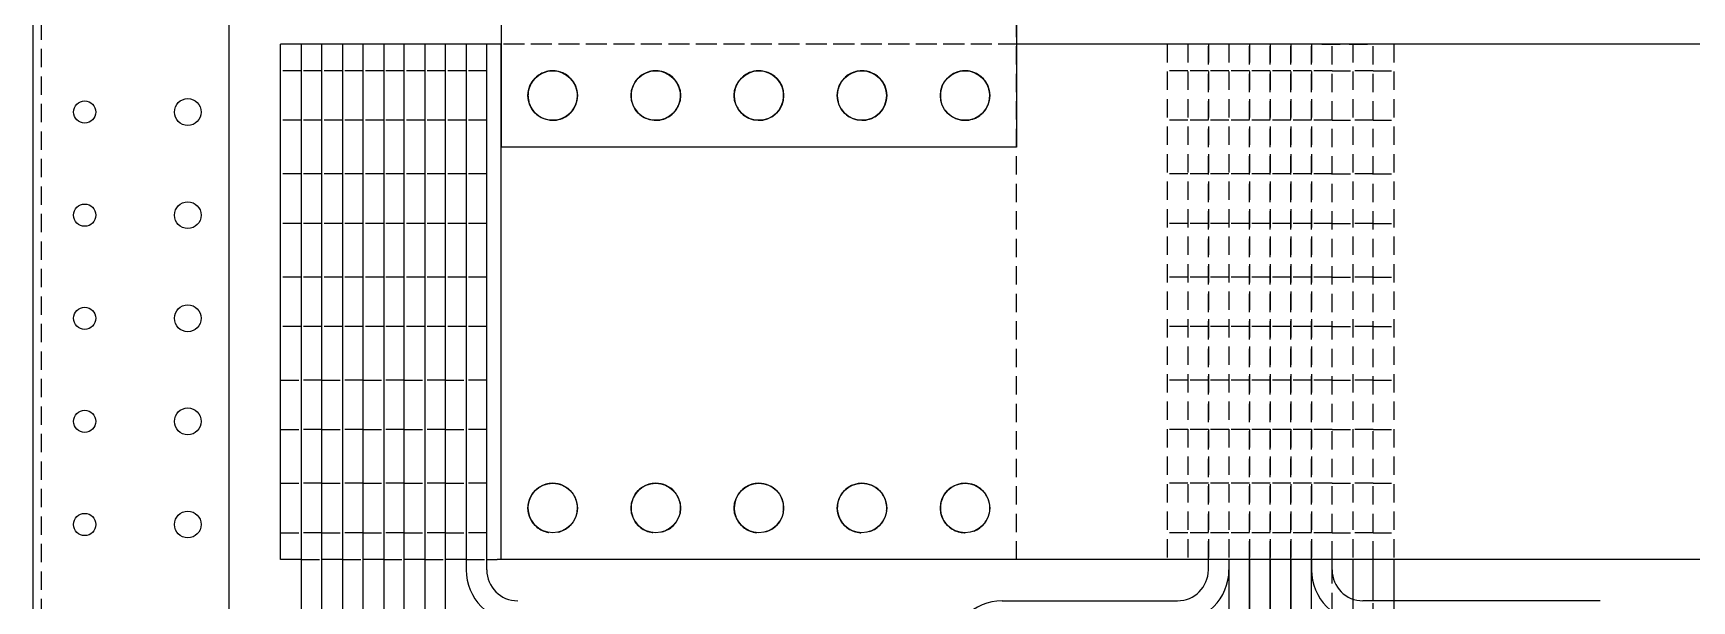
# Model space of a CAD drawing. Header units: millimetres. Extents: x -116965 to 323937, y 291661 to 566926.
# Drawn here: x -23870.7 to -23583.4, y 302948.9 to 303047.2 of the extents above; entities that cross this region are included whole.
import ezdxf

# ---------------------------------------------------------------- set-up
doc = ezdxf.new("R2010")
doc.units = ezdxf.units.MM
doc.linetypes.add('HIDDEN2', pattern=[4.7625, 3.175, -1.5875])
doc.layers.add('ALPHA', color=255, linetype='Continuous')
doc.layers.add('Pointille_Court', color=40, linetype='HIDDEN2', lineweight=25)

msp = doc.modelspace()

# ---------------------------------------------------------------- linework, layer by layer
at = {"layer": 'ALPHA'}
for p, q in [((-23870.739208, 302774.568384), (-23870.739208, 303595.996955)), ((-23836.810636, 302774.568384), (-23836.810636, 303595.996955)), ((-23789.667779, 303168.854098), (-23789.667777, 303027.425523)), ((-23700.382065, 303168.854098), (-23700.382062, 303027.425524)), ((-23789.66778, 303067.06838), (-23789.66778, 303027.425524)), ((-23827.882061, 302955.996951), (-23827.882063, 303045.282665)), ((-23824.310634, 303045.282665), (-23827.882063, 303045.282665)), ((-23824.310634, 303045.282665), (-23824.310632, 302925.639808)), ((-23820.739206, 303045.282665), (-23824.310634, 303045.282665)), ((-23820.739204, 302925.639808), (-23820.739206, 303045.282665)), ((-23817.167777, 303045.282665), (-23820.739206, 303045.282665)), ((-23817.167777, 303045.282665), (-23817.167775, 302932.782665)), ((-23813.596348, 303045.282665), (-23817.167777, 303045.282665)), ((-23813.596347, 302932.782665), (-23813.596348, 303045.282665)), ((-23810.02492, 303045.282665), (-23813.596348, 303045.282665)), ((-23810.02492, 303045.282665), (-23810.024918, 302939.925522)), ((-23806.453491, 303045.282665), (-23810.02492, 303045.282665)), ((-23806.45349, 302939.925522), (-23806.453491, 303045.282665)), ((-23802.882063, 303045.282665), (-23806.453491, 303045.282665)), ((-23802.882063, 303045.282665), (-23802.882061, 302947.06838)), ((-23799.310634, 303045.282665), (-23802.882063, 303045.282665)), ((-23799.310633, 302947.06838), (-23799.310634, 303045.282665)), ((-23795.739206, 303045.282665), (-23799.310634, 303045.282665)), ((-23795.739206, 303045.282665), (-23795.739204, 302954.211237)), ((-23792.167777, 303045.282665), (-23795.739206, 303045.282665)), ((-23792.167776, 302954.211237), (-23792.167777, 303045.282665)), ((-23790.382063, 303045.282665), (-23792.167777, 303045.282665)), ((-23789.66778, 303045.282665), (-23790.382063, 303045.282665)), ((-23789.667779, 302955.996955), (-23789.667779, 303045.28267)), ((-23789.667777, 303045.28267), (-23789.667779, 303045.28267)), ((-23513.596351, 303045.28267), (-23700.382063, 303045.28267)), ((-23789.667779, 303027.425524), (-23789.66778, 303027.425524)), ((-23700.382062, 303027.425524), (-23789.667777, 303027.425523)), ((-23824.310633, 302955.996951), (-23827.882061, 302955.996951)), ((-23817.167776, 302955.996951), (-23820.739204, 302955.996951)), ((-23810.024919, 302955.996951), (-23813.596347, 302955.996951)), ((-23802.882061, 302955.996951), (-23806.45349, 302955.996951)), ((-23795.739204, 302955.996951), (-23799.310633, 302955.996951)), ((-23792.167776, 302955.996951), (-23790.382061, 302955.996951)), ((-23789.667776, 302955.996951), (-23790.382061, 302955.996951)), ((-23513.596351, 302955.996955), (-23789.667779, 302955.996955)), ((-23789.667776, 302955.996951), (-23789.667776, 302955.996955)), ((-23663.596351, 302955.996953), (-23789.667776, 302955.996951)), ((-23667.167779, 302954.211241), (-23667.167779, 302955.996953)), ((-23663.596351, 302955.996955), (-23663.596351, 302926.711241)), ((-23660.024922, 302926.711241), (-23660.024922, 302955.996955)), ((-23660.024922, 302955.996955), (-23660.024922, 302932.78267)), ((-23656.453493, 302932.78267), (-23656.453493, 302955.996955)), ((-23656.453493, 302955.996955), (-23656.453493, 302939.925527)), ((-23652.882065, 302939.925527), (-23652.882065, 302955.996955)), ((-23652.882065, 302955.996955), (-23652.882065, 302947.068384)), ((-23649.310636, 302947.068384), (-23649.310636, 302955.996955)), ((-23649.310636, 302955.996955), (-23649.310636, 302954.211241)), ((-23645.739208, 302954.211241), (-23645.739208, 302955.996955)), ((-23638.596347, 302955.996953), (-23645.739208, 302955.996953)), ((-23642.167779, 302955.996953), (-23642.167779, 302949.160478)), ((-23638.596351, 302948.854098), (-23638.596351, 302955.996953)), ((-23638.596347, 302955.996953), (-23638.596347, 302955.996955)), ((-23635.024922, 302955.996955), (-23635.024922, 302948.854098)), ((-23702.882065, 302948.854098), (-23672.524922, 302948.854098)), ((-23599.310636, 302948.854098), (-23640.382065, 302948.854098))]:
    msp.add_line(p, q, dxfattribs=at)
for centre, radius in [((-23780.739205, 303036.354094), 4.285714), ((-23762.882063, 303036.354094), 4.285714), ((-23745.02492, 303036.354095), 4.285714), ((-23727.167777, 303036.354095), 4.285714), ((-23709.310634, 303036.354095), 4.285714), ((-23861.810636, 303033.496955), 1.928571), ((-23843.953493, 303033.496955), 2.321429), ((-23861.810636, 303015.639813), 1.928571), ((-23843.953493, 303015.639813), 2.321429), ((-23861.810636, 302997.78267), 1.928571), ((-23843.953493, 302997.78267), 2.321429), ((-23861.810636, 302979.925527), 1.928571), ((-23843.953493, 302979.925527), 2.321429), ((-23780.739208, 302964.925527), 4.285714), ((-23762.882065, 302964.925527), 4.285714), ((-23745.024922, 302964.925527), 4.285714), ((-23727.167779, 302964.925527), 4.285714), ((-23709.310636, 302964.925527), 4.285714), ((-23843.953493, 302962.068384), 2.321429), ((-23861.810636, 302962.068384), 1.928571)]:
    msp.add_circle(centre, radius, dxfattribs=at)
for centre, radius, start, end in [((-23780.739209, 303036.354095), 4.285714, 341.02116014, 71.90311029), ((-23762.882066, 303036.354095), 4.285714, 341.02116014, 76.22877344), ((-23745.024923, 303036.354095), 4.285714, 341.02116109, 80.72034368), ((-23727.16778, 303036.354095), 4.285714, 341.02116204, 85.32974368), ((-23709.310637, 303036.354095), 4.285714, 341.02116221, 90.00040108), ((-23780.739208, 303036.354098), 4.285714, 208.53214671, 28.5320846), ((-23762.882065, 303036.354098), 4.285714, 210.18212779, 30.18206878), ((-23745.024922, 303036.354098), 4.285714, 212.01340279, 32.01334682), ((-23727.167779, 303036.354098), 4.285714, 214.05315712, 34.05310413), ((-23709.310636, 303036.354098), 4.285714, 216.33297286, 36.33292279), ((-23780.739204, 302964.925523), 4.285714, 90.00000085, 218.8145402), ((-23780.739204, 302964.925523), 4.285714, 38.81519381, 90.00000085), ((-23762.882062, 302964.925523), 4.285714, 90.00000085, 220.71319647), ((-23762.882062, 302964.925523), 4.285714, 40.71389588, 90.00000085), ((-23745.024919, 302964.925523), 4.285714, 90.00000085, 222.770214), ((-23745.024919, 302964.925523), 4.285714, 42.7709639, 90.00000085), ((-23727.167776, 302964.925524), 4.285714, 90.00000085, 225.00024934), ((-23727.167776, 302964.925524), 4.285714, 45.00105463, 90.00000085), ((-23709.310633, 302964.925524), 4.285714, 90.00000085, 227.41841657), ((-23709.310633, 302964.925524), 4.285714, 47.41928225, 90.00000085), ((-23786.810633, 302954.211237), 8.928571, 180.00000085, 270.00000085), ((-23786.810633, 302954.211237), 5.357143, 180.00000085, 270.00000085), ((-23672.524922, 302954.211241), 5.357143, 270, 0), ((-23672.524922, 302954.211241), 8.928571, 270, 0), ((-23640.382065, 302954.211241), 8.928571, 180, 270), ((-23640.382065, 302954.211241), 5.357143, 180, 270), ((-23702.882065, 302939.925527), 8.928571, 90, 180)]:
    msp.add_arc(centre, radius, start, end, dxfattribs=at)
at = {"layer": 'Pointille_Court'}
for p, q in [((-23869.310636, 302774.568384), (-23869.310636, 303595.996955)), ((-23700.382066, 303027.425524), (-23700.382066, 303207.274541)), ((-23789.667777, 303045.282665), (-23789.66778, 303045.282665)), ((-23700.382063, 303045.28267), (-23789.667777, 303045.28267)), ((-23647.52492, 303045.282668), (-23789.667777, 303045.282665)), ((-23674.310636, 303045.28267), (-23674.310636, 302955.996955)), ((-23670.739208, 303045.28267), (-23670.739208, 302955.996955)), ((-23670.739208, 303045.28267), (-23670.739208, 302955.996955)), ((-23670.739206, 303045.282667), (-23670.739204, 302955.996953)), ((-23667.167779, 303045.28267), (-23667.167779, 302955.996955)), ((-23667.167779, 303045.28267), (-23667.167779, 302955.996955)), ((-23667.167776, 302955.996953), (-23667.167777, 303045.282667)), ((-23663.596351, 303045.28267), (-23663.596351, 302955.996955)), ((-23663.596351, 303045.28267), (-23663.596351, 302955.996955)), ((-23663.596348, 303045.282667), (-23663.596347, 302955.996953)), ((-23660.024922, 302955.996955), (-23660.024922, 303045.28267)), ((-23660.024922, 303045.28267), (-23660.024922, 302955.996955)), ((-23660.024919, 302955.996953), (-23660.02492, 303045.282667)), ((-23656.453493, 302955.996955), (-23656.453493, 303045.28267)), ((-23656.453493, 303045.28267), (-23656.453493, 302955.996955)), ((-23656.453491, 303045.282667), (-23656.45349, 302955.996953)), ((-23652.882065, 302955.996955), (-23652.882065, 303045.28267)), ((-23652.882065, 303045.28267), (-23652.882065, 302955.996955)), ((-23652.882061, 302955.996953), (-23652.882063, 303045.282667)), ((-23649.310636, 302955.996955), (-23649.310636, 303045.28267)), ((-23649.310636, 303045.28267), (-23649.310636, 302955.996955)), ((-23649.310634, 303045.282668), (-23649.310633, 302955.996953)), ((-23647.52492, 303045.282668), (-23638.596348, 303045.282668)), ((-23645.739208, 302955.996955), (-23645.739208, 303045.28267)), ((-23645.739204, 302955.996953), (-23645.739206, 303045.282668)), ((-23642.167779, 303045.28267), (-23642.167779, 302955.996953)), ((-23642.167777, 303045.282668), (-23642.167776, 302955.996953)), ((-23638.596351, 302955.996953), (-23638.596351, 303045.28267)), ((-23638.596347, 302955.996955), (-23638.596348, 303045.282668)), ((-23635.024922, 303045.28267), (-23635.024922, 302955.996955)), ((-23824.310634, 303040.639808), (-23827.882063, 303040.639808)), ((-23820.739206, 303040.639808), (-23824.310634, 303040.639808)), ((-23817.167777, 303040.639808), (-23820.739206, 303040.639808)), ((-23813.596348, 303040.639808), (-23817.167777, 303040.639808)), ((-23810.02492, 303040.639808), (-23813.596348, 303040.639808)), ((-23806.453491, 303040.639808), (-23810.02492, 303040.639808)), ((-23802.882063, 303040.639808), (-23806.453491, 303040.639808)), ((-23799.310634, 303040.639808), (-23802.882063, 303040.639808)), ((-23795.739206, 303040.639808), (-23799.310634, 303040.639808)), ((-23792.167777, 303040.639808), (-23795.739206, 303040.639808)), ((-23670.739208, 303040.639813), (-23674.310636, 303040.639813)), ((-23667.167779, 303040.639813), (-23670.739208, 303040.639813)), ((-23667.167777, 303040.63981), (-23670.739206, 303040.63981)), ((-23663.596351, 303040.639813), (-23667.167779, 303040.639813)), ((-23660.024922, 303040.639813), (-23663.596351, 303040.639813)), ((-23660.02492, 303040.63981), (-23663.596348, 303040.63981)), ((-23656.453493, 303040.639813), (-23660.024922, 303040.639813)), ((-23652.882065, 303040.639813), (-23656.453493, 303040.639813)), ((-23652.882063, 303040.63981), (-23656.453491, 303040.63981)), ((-23649.310636, 303040.639813), (-23652.882065, 303040.639813)), ((-23645.739208, 303040.639813), (-23649.310636, 303040.639813)), ((-23645.739206, 303040.63981), (-23649.310634, 303040.63981)), ((-23645.739208, 303040.639813), (-23642.167779, 303040.639813)), ((-23638.596348, 303040.639811), (-23642.167777, 303040.63981)), ((-23638.596351, 303040.639813), (-23635.024922, 303040.639813)), ((-23824.310634, 303032.068379), (-23827.882063, 303032.068379)), ((-23820.739205, 303032.068379), (-23824.310634, 303032.068379)), ((-23817.167777, 303032.068379), (-23820.739205, 303032.068379)), ((-23813.596348, 303032.068379), (-23817.167777, 303032.068379)), ((-23810.02492, 303032.068379), (-23813.596348, 303032.068379)), ((-23806.453491, 303032.068379), (-23810.02492, 303032.068379)), ((-23802.882063, 303032.06838), (-23806.453491, 303032.068379)), ((-23799.310634, 303032.06838), (-23802.882063, 303032.06838)), ((-23795.739205, 303032.06838), (-23799.310634, 303032.06838)), ((-23792.167777, 303032.06838), (-23795.739205, 303032.06838)), ((-23670.739208, 303032.068384), (-23674.310636, 303032.068384)), ((-23667.167779, 303032.068384), (-23670.739208, 303032.068384)), ((-23667.167777, 303032.068382), (-23670.739205, 303032.068381)), ((-23663.596351, 303032.068384), (-23667.167779, 303032.068384)), ((-23660.024922, 303032.068384), (-23663.596351, 303032.068384)), ((-23660.02492, 303032.068382), (-23663.596348, 303032.068382)), ((-23656.453493, 303032.068384), (-23660.024922, 303032.068384)), ((-23652.882065, 303032.068384), (-23656.453493, 303032.068384)), ((-23652.882063, 303032.068382), (-23656.453491, 303032.068382)), ((-23649.310636, 303032.068384), (-23652.882065, 303032.068384)), ((-23645.739208, 303032.068384), (-23649.310636, 303032.068384)), ((-23645.739205, 303032.068382), (-23649.310634, 303032.068382)), ((-23645.739208, 303032.068384), (-23642.167779, 303032.068384)), ((-23638.596348, 303032.068382), (-23642.167777, 303032.068382)), ((-23638.596351, 303032.068384), (-23635.024922, 303032.068384)), ((-23700.382066, 303027.425524), (-23789.667779, 303027.425524)), ((-23789.667776, 302955.996955), (-23789.667777, 303027.425523)), ((-23700.382061, 302955.996952), (-23700.382062, 303027.425524)), ((-23824.310634, 303022.782665), (-23827.882062, 303022.782665)), ((-23820.739205, 303022.782665), (-23824.310634, 303022.782665)), ((-23817.167777, 303022.782665), (-23820.739205, 303022.782665)), ((-23813.596348, 303022.782665), (-23817.167777, 303022.782665)), ((-23810.02492, 303022.782665), (-23813.596348, 303022.782665)), ((-23806.453491, 303022.782665), (-23810.02492, 303022.782665)), ((-23802.882062, 303022.782665), (-23806.453491, 303022.782665)), ((-23799.310634, 303022.782665), (-23802.882062, 303022.782665)), ((-23795.739205, 303022.782665), (-23799.310634, 303022.782665)), ((-23792.167777, 303022.782665), (-23795.739205, 303022.782665)), ((-23670.739208, 303022.78267), (-23674.310636, 303022.78267)), ((-23667.167779, 303022.78267), (-23670.739208, 303022.78267)), ((-23667.167777, 303022.782667), (-23670.739205, 303022.782667)), ((-23663.596351, 303022.78267), (-23667.167779, 303022.78267)), ((-23660.024922, 303022.78267), (-23663.596351, 303022.78267)), ((-23660.02492, 303022.782667), (-23663.596348, 303022.782667)), ((-23656.453493, 303022.78267), (-23660.024922, 303022.78267)), ((-23652.882065, 303022.78267), (-23656.453493, 303022.78267)), ((-23652.882062, 303022.782667), (-23656.453491, 303022.782667)), ((-23649.310636, 303022.78267), (-23652.882065, 303022.78267)), ((-23645.739208, 303022.78267), (-23649.310636, 303022.78267)), ((-23645.739205, 303022.782668), (-23649.310634, 303022.782668)), ((-23645.739208, 303022.78267), (-23642.167779, 303022.78267)), ((-23638.596348, 303022.782668), (-23642.167777, 303022.782668)), ((-23638.596351, 303022.78267), (-23635.024922, 303022.78267)), ((-23824.310634, 303014.211236), (-23827.882062, 303014.211236)), ((-23820.739205, 303014.211236), (-23824.310634, 303014.211236)), ((-23817.167777, 303014.211236), (-23820.739205, 303014.211236)), ((-23813.596348, 303014.211237), (-23817.167777, 303014.211236)), ((-23810.024919, 303014.211237), (-23813.596348, 303014.211237)), ((-23806.453491, 303014.211237), (-23810.024919, 303014.211237)), ((-23802.882062, 303014.211237), (-23806.453491, 303014.211237)), ((-23799.310634, 303014.211237), (-23802.882062, 303014.211237)), ((-23795.739205, 303014.211237), (-23799.310634, 303014.211237)), ((-23792.167777, 303014.211237), (-23795.739205, 303014.211237)), ((-23670.739208, 303014.211241), (-23674.310636, 303014.211241)), ((-23667.167779, 303014.211241), (-23670.739208, 303014.211241)), ((-23667.167777, 303014.211239), (-23670.739205, 303014.211239)), ((-23663.596351, 303014.211241), (-23667.167779, 303014.211241)), ((-23660.024922, 303014.211241), (-23663.596351, 303014.211241)), ((-23660.024919, 303014.211239), (-23663.596348, 303014.211239)), ((-23656.453493, 303014.211241), (-23660.024922, 303014.211241)), ((-23652.882065, 303014.211241), (-23656.453493, 303014.211241)), ((-23652.882062, 303014.211239), (-23656.453491, 303014.211239)), ((-23649.310636, 303014.211241), (-23652.882065, 303014.211241)), ((-23645.739208, 303014.211241), (-23649.310636, 303014.211241)), ((-23645.739205, 303014.211239), (-23649.310634, 303014.211239)), ((-23645.739208, 303014.211241), (-23642.167779, 303014.211241)), ((-23638.596348, 303014.211239), (-23642.167777, 303014.211239)), ((-23638.596351, 303014.211241), (-23635.024922, 303014.211241)), ((-23824.310634, 303004.925522), (-23827.882062, 303004.925522)), ((-23820.739205, 303004.925522), (-23824.310634, 303004.925522)), ((-23817.167776, 303004.925522), (-23820.739205, 303004.925522)), ((-23813.596348, 303004.925522), (-23817.167776, 303004.925522)), ((-23810.024919, 303004.925522), (-23813.596348, 303004.925522)), ((-23806.453491, 303004.925522), (-23810.024919, 303004.925522)), ((-23802.882062, 303004.925522), (-23806.453491, 303004.925522)), ((-23799.310634, 303004.925522), (-23802.882062, 303004.925522)), ((-23795.739205, 303004.925522), (-23799.310634, 303004.925522)), ((-23792.167776, 303004.925523), (-23795.739205, 303004.925522)), ((-23670.739208, 303004.925527), (-23674.310636, 303004.925527)), ((-23667.167779, 303004.925527), (-23670.739208, 303004.925527)), ((-23667.167776, 303004.925524), (-23670.739205, 303004.925524)), ((-23663.596351, 303004.925527), (-23667.167779, 303004.925527)), ((-23660.024922, 303004.925527), (-23663.596351, 303004.925527)), ((-23660.024919, 303004.925525), (-23663.596348, 303004.925524)), ((-23656.453493, 303004.925527), (-23660.024922, 303004.925527)), ((-23652.882065, 303004.925527), (-23656.453493, 303004.925527)), ((-23652.882062, 303004.925525), (-23656.453491, 303004.925525)), ((-23649.310636, 303004.925527), (-23652.882065, 303004.925527)), ((-23645.739208, 303004.925527), (-23649.310636, 303004.925527)), ((-23645.739205, 303004.925525), (-23649.310634, 303004.925525)), ((-23645.739208, 303004.925527), (-23642.167779, 303004.925527)), ((-23638.596348, 303004.925525), (-23642.167776, 303004.925525)), ((-23638.596351, 303004.925527), (-23635.024922, 303004.925527)), ((-23824.310633, 302996.354093), (-23827.882062, 302996.354093)), ((-23820.739205, 302996.354094), (-23824.310633, 302996.354093)), ((-23817.167776, 302996.354094), (-23820.739205, 302996.354094)), ((-23813.596348, 302996.354094), (-23817.167776, 302996.354094)), ((-23810.024919, 302996.354094), (-23813.596348, 302996.354094)), ((-23806.453491, 302996.354094), (-23810.024919, 302996.354094)), ((-23802.882062, 302996.354094), (-23806.453491, 302996.354094)), ((-23799.310633, 302996.354094), (-23802.882062, 302996.354094)), ((-23795.739205, 302996.354094), (-23799.310633, 302996.354094)), ((-23792.167776, 302996.354094), (-23795.739205, 302996.354094)), ((-23670.739208, 302996.354098), (-23674.310636, 302996.354098)), ((-23667.167779, 302996.354098), (-23670.739208, 302996.354098)), ((-23667.167776, 302996.354096), (-23670.739205, 302996.354096)), ((-23663.596351, 302996.354098), (-23667.167779, 302996.354098)), ((-23660.024922, 302996.354098), (-23663.596351, 302996.354098)), ((-23660.024919, 302996.354096), (-23663.596348, 302996.354096)), ((-23656.453493, 302996.354098), (-23660.024922, 302996.354098)), ((-23652.882065, 302996.354098), (-23656.453493, 302996.354098)), ((-23652.882062, 302996.354096), (-23656.453491, 302996.354096)), ((-23649.310636, 302996.354098), (-23652.882065, 302996.354098)), ((-23645.739208, 302996.354098), (-23649.310636, 302996.354098)), ((-23645.739205, 302996.354096), (-23649.310633, 302996.354096)), ((-23645.739208, 302996.354098), (-23642.167779, 302996.354098)), ((-23638.596348, 302996.354096), (-23642.167776, 302996.354096)), ((-23638.596351, 302996.354098), (-23635.024922, 302996.354098)), ((-23827.882062, 302987.068379), (-23824.310633, 302987.068379)), ((-23820.739205, 302987.068379), (-23824.310633, 302987.068379)), ((-23820.739205, 302987.068379), (-23817.167776, 302987.068379)), ((-23813.596348, 302987.068379), (-23817.167776, 302987.068379)), ((-23813.596348, 302987.068379), (-23810.024919, 302987.068379)), ((-23806.45349, 302987.068379), (-23810.024919, 302987.068379)), ((-23806.45349, 302987.068379), (-23802.882062, 302987.06838)), ((-23799.310633, 302987.06838), (-23802.882062, 302987.06838)), ((-23799.310633, 302987.06838), (-23795.739205, 302987.06838)), ((-23792.167776, 302987.06838), (-23795.739205, 302987.06838)), ((-23670.739208, 302987.068384), (-23674.310636, 302987.068384)), ((-23667.167779, 302987.068384), (-23670.739208, 302987.068384)), ((-23667.167776, 302987.068382), (-23670.739205, 302987.068381)), ((-23663.596351, 302987.068384), (-23667.167779, 302987.068384)), ((-23660.024922, 302987.068384), (-23663.596351, 302987.068384)), ((-23660.024919, 302987.068382), (-23663.596348, 302987.068382)), ((-23656.453493, 302987.068384), (-23660.024922, 302987.068384)), ((-23652.882065, 302987.068384), (-23656.453493, 302987.068384)), ((-23652.882062, 302987.068382), (-23656.45349, 302987.068382)), ((-23649.310636, 302987.068384), (-23652.882065, 302987.068384)), ((-23645.739208, 302987.068384), (-23649.310636, 302987.068384)), ((-23645.739205, 302987.068382), (-23649.310633, 302987.068382)), ((-23645.739208, 302987.068384), (-23642.167779, 302987.068384)), ((-23638.596348, 302987.068382), (-23642.167776, 302987.068382)), ((-23638.596351, 302987.068384), (-23635.024922, 302987.068384)), ((-23827.882062, 302978.496951), (-23824.310633, 302978.496951)), ((-23820.739205, 302978.496951), (-23824.310633, 302978.496951)), ((-23820.739205, 302978.496951), (-23817.167776, 302978.496951)), ((-23813.596347, 302978.496951), (-23817.167776, 302978.496951)), ((-23813.596347, 302978.496951), (-23810.024919, 302978.496951)), ((-23806.45349, 302978.496951), (-23810.024919, 302978.496951)), ((-23806.45349, 302978.496951), (-23802.882062, 302978.496951)), ((-23799.310633, 302978.496951), (-23802.882062, 302978.496951)), ((-23799.310633, 302978.496951), (-23795.739205, 302978.496951)), ((-23792.167776, 302978.496951), (-23795.739205, 302978.496951)), ((-23670.739208, 302978.496955), (-23674.310636, 302978.496955)), ((-23667.167779, 302978.496955), (-23670.739208, 302978.496955)), ((-23667.167776, 302978.496953), (-23670.739205, 302978.496953)), ((-23663.596351, 302978.496955), (-23667.167779, 302978.496955)), ((-23660.024922, 302978.496955), (-23663.596351, 302978.496955)), ((-23660.024919, 302978.496953), (-23663.596347, 302978.496953)), ((-23656.453493, 302978.496955), (-23660.024922, 302978.496955)), ((-23652.882065, 302978.496955), (-23656.453493, 302978.496955)), ((-23652.882062, 302978.496953), (-23656.45349, 302978.496953)), ((-23649.310636, 302978.496955), (-23652.882065, 302978.496955)), ((-23645.739208, 302978.496955), (-23649.310636, 302978.496955)), ((-23645.739205, 302978.496953), (-23649.310633, 302978.496953)), ((-23645.739208, 302978.496955), (-23642.167779, 302978.496955)), ((-23638.596347, 302978.496953), (-23642.167776, 302978.496953)), ((-23638.596351, 302978.496955), (-23635.024922, 302978.496955)), ((-23827.882062, 302969.211236), (-23824.310633, 302969.211236)), ((-23820.739204, 302969.211236), (-23824.310633, 302969.211236)), ((-23820.739204, 302969.211236), (-23817.167776, 302969.211236)), ((-23813.596347, 302969.211237), (-23817.167776, 302969.211236)), ((-23813.596347, 302969.211237), (-23810.024919, 302969.211237)), ((-23806.45349, 302969.211237), (-23810.024919, 302969.211237)), ((-23806.45349, 302969.211237), (-23802.882062, 302969.211237)), ((-23799.310633, 302969.211237), (-23802.882062, 302969.211237)), ((-23799.310633, 302969.211237), (-23795.739204, 302969.211237)), ((-23792.167776, 302969.211237), (-23795.739204, 302969.211237)), ((-23670.739208, 302969.211241), (-23674.310636, 302969.211241)), ((-23667.167779, 302969.211241), (-23670.739208, 302969.211241)), ((-23667.167776, 302969.211239), (-23670.739204, 302969.211239)), ((-23663.596351, 302969.211241), (-23667.167779, 302969.211241)), ((-23660.024922, 302969.211241), (-23663.596351, 302969.211241)), ((-23660.024919, 302969.211239), (-23663.596347, 302969.211239)), ((-23656.453493, 302969.211241), (-23660.024922, 302969.211241)), ((-23652.882065, 302969.211241), (-23656.453493, 302969.211241)), ((-23652.882062, 302969.211239), (-23656.45349, 302969.211239)), ((-23649.310636, 302969.211241), (-23652.882065, 302969.211241)), ((-23645.739208, 302969.211241), (-23649.310636, 302969.211241)), ((-23645.739204, 302969.211239), (-23649.310633, 302969.211239)), ((-23645.739208, 302969.211241), (-23642.167779, 302969.211241)), ((-23638.596347, 302969.211239), (-23642.167776, 302969.211239)), ((-23638.596351, 302969.211241), (-23635.024922, 302969.211241)), ((-23827.882061, 302960.639808), (-23824.310633, 302960.639808)), ((-23820.739204, 302960.639808), (-23824.310633, 302960.639808)), ((-23820.739204, 302960.639808), (-23817.167776, 302960.639808)), ((-23813.596347, 302960.639808), (-23817.167776, 302960.639808)), ((-23813.596347, 302960.639808), (-23810.024919, 302960.639808)), ((-23806.45349, 302960.639808), (-23810.024919, 302960.639808)), ((-23806.45349, 302960.639808), (-23802.882061, 302960.639808)), ((-23799.310633, 302960.639808), (-23802.882061, 302960.639808)), ((-23799.310633, 302960.639808), (-23795.739204, 302960.639808)), ((-23792.167776, 302960.639808), (-23795.739204, 302960.639808)), ((-23670.739208, 302960.639813), (-23674.310636, 302960.639813)), ((-23667.167779, 302960.639813), (-23670.739208, 302960.639813)), ((-23667.167776, 302960.63981), (-23670.739204, 302960.63981)), ((-23663.596351, 302960.639813), (-23667.167779, 302960.639813)), ((-23660.024922, 302960.639813), (-23663.596351, 302960.639813)), ((-23660.024919, 302960.63981), (-23663.596347, 302960.63981)), ((-23656.453493, 302960.639813), (-23660.024922, 302960.639813)), ((-23652.882065, 302960.639813), (-23656.453493, 302960.639813)), ((-23652.882061, 302960.63981), (-23656.45349, 302960.63981)), ((-23649.310636, 302960.639813), (-23652.882065, 302960.639813)), ((-23645.739208, 302960.639813), (-23649.310636, 302960.639813)), ((-23645.739204, 302960.63981), (-23649.310633, 302960.63981)), ((-23645.739208, 302960.639813), (-23642.167779, 302960.639813)), ((-23638.596347, 302960.639811), (-23642.167776, 302960.63981)), ((-23638.596351, 302960.639813), (-23635.024922, 302960.639813)), ((-23824.310633, 302955.996951), (-23820.739204, 302955.996951)), ((-23817.167776, 302955.996951), (-23813.596347, 302955.996951)), ((-23810.024919, 302955.996951), (-23806.45349, 302955.996951)), ((-23802.882061, 302955.996951), (-23799.310633, 302955.996951)), ((-23795.739204, 302955.996951), (-23792.167776, 302955.996951)), ((-23667.167779, 302955.996953), (-23667.167779, 302955.996955)), ((-23647.524919, 302955.996953), (-23663.596351, 302955.996953)), ((-23645.739208, 302955.996953), (-23647.524919, 302955.996953)), ((-23645.739208, 302947.068384), (-23645.739208, 302954.211241)), ((-23642.167779, 302949.160478), (-23642.167779, 302945.463063)), ((-23638.596351, 302945.28267), (-23638.596351, 302948.854098)), ((-23635.024922, 302948.854098), (-23635.024922, 302945.28267))]:
    msp.add_line(p, q, dxfattribs=at)
for centre, start, end in [((-23780.739209, 303036.354095), 71.90311029, 270), ((-23780.739208, 303036.354098), 90, 208.53214671), ((-23780.739208, 303036.354098), 28.5320846, 90), ((-23762.882066, 303036.354095), 76.22877344, 270), ((-23762.882065, 303036.354098), 90, 210.18212779), ((-23762.882065, 303036.354098), 30.18206878, 90), ((-23745.024923, 303036.354095), 80.72034368, 270), ((-23745.024922, 303036.354098), 90, 212.01340279), ((-23745.024922, 303036.354098), 32.01334682, 90), ((-23727.16778, 303036.354095), 85.32974368, 270), ((-23727.167779, 303036.354098), 90, 214.05315712), ((-23727.167779, 303036.354098), 34.05310413, 90), ((-23709.310637, 303036.354095), 90.00040108, 270), ((-23709.310636, 303036.354098), 90, 216.33297286), ((-23709.310636, 303036.354098), 36.33292279, 90), ((-23780.739209, 303036.354095), 270, 341.02116014), ((-23762.882066, 303036.354095), 270, 341.02116014), ((-23745.024923, 303036.354095), 270, 341.02116109), ((-23727.16778, 303036.354095), 270, 341.02116204), ((-23709.310637, 303036.354095), 270, 341.02116221), ((-23780.739204, 302964.925523), 218.8145402, 38.81519381), ((-23762.882062, 302964.925523), 220.71319647, 40.71389588), ((-23745.024919, 302964.925523), 222.770214, 42.7709639), ((-23727.167776, 302964.925524), 225.00024934, 45.00105463), ((-23709.310633, 302964.925524), 227.41841657, 47.41928225)]:
    msp.add_arc(centre, 4.285714, start, end, dxfattribs=at)

doc.saveas('drawing.dxf')
